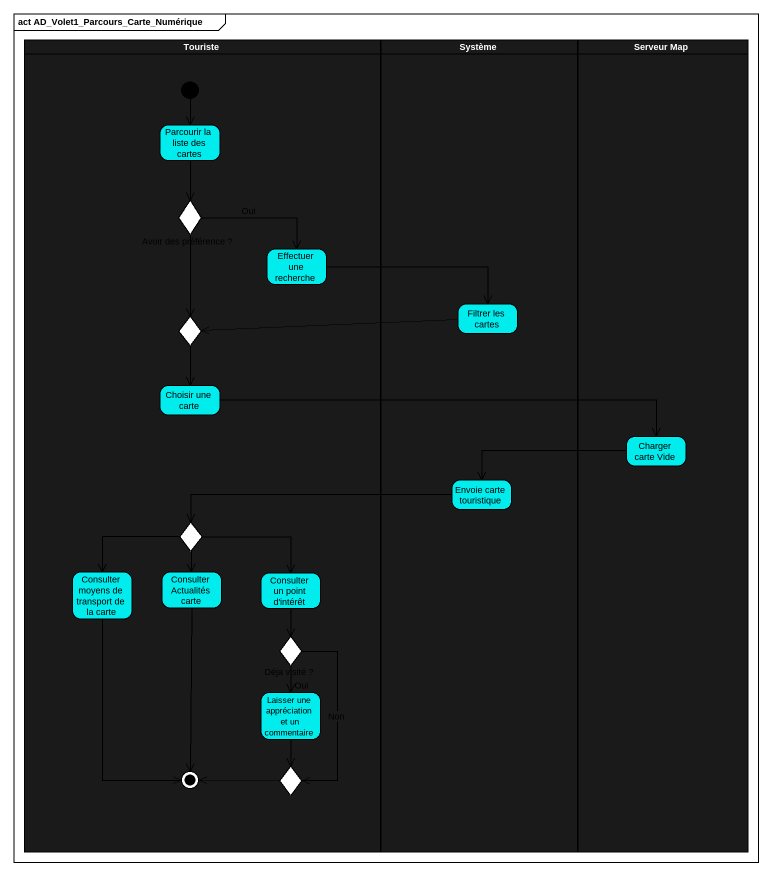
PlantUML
@startuml
mainframe act AD_Volet1_Parcours_Carte_Numérique
hide empty description
state Touriste <<partition>> #1A1A1A {
  state "Parcourir la liste des cartes" as Parcourir_la_liste_des #00ECED
  state "Avoir des préférence ?" as Avoir_des_préférence <<choice>> #00ECED
  state "Effectuer une recherche" as Effectuer_une_recherche #00ECED
  state choice1 <<choice>> #00ECED
  state "Choisir une carte" as Choisir_une_carte #00ECED
  state choice2 <<choice>> #00ECED
  state "Consulter moyens de transport de la carte" as Consulter_moyens_de #00ECED
  state "Consulter Actualités carte" as Consulter_Actualités_carte #00ECED
  state "Consulter un point d'intérêt" as Consulter_un_point_d_intérêt #00ECED
  state "Déja visité ?" as Déja_visité <<choice>> #00ECED
  state "Laisser une appréciation et un commentaire" as Laisser_une_appréciation_et #00ECED
  state choice3 <<choice>> #00ECED
  [*] --> Parcourir_la_liste_des
  Consulter_moyens_de --> [*]
  Consulter_Actualités_carte --> [*]
  choice3 -left-> [*]
}
state Système <<partition>> #1A1A1A {
  state "Filtrer les cartes" as Filtrer_les_cartes #00ECED
  state "Envoie carte touristique" as Envoie_carte_touristique #00ECED
}
state "Serveur Map" as Serveur_Map <<partition>> #1A1A1A {
  state "Charger carte Vide" as Charger_carte_Vide #00ECED
}
Parcourir_la_liste_des --> Avoir_des_préférence
Avoir_des_préférence -right-> Effectuer_une_recherche : Oui
Avoir_des_préférence --> choice1
Effectuer_une_recherche -right-> Filtrer_les_cartes
choice1 --> Choisir_une_carte
Filtrer_les_cartes -left-> choice1
Choisir_une_carte -right-> Charger_carte_Vide
Charger_carte_Vide -left-> Envoie_carte_touristique
Envoie_carte_touristique -left-> choice2
choice2 --> Consulter_moyens_de
choice2 --> Consulter_Actualités_carte
choice2 -right-> Consulter_un_point_d_intérêt
Consulter_un_point_d_intérêt --> Déja_visité
Déja_visité --> Laisser_une_appréciation_et : Oui
Déja_visité --> choice3 : Non
Laisser_une_appréciation_et --> choice3
@enduml
